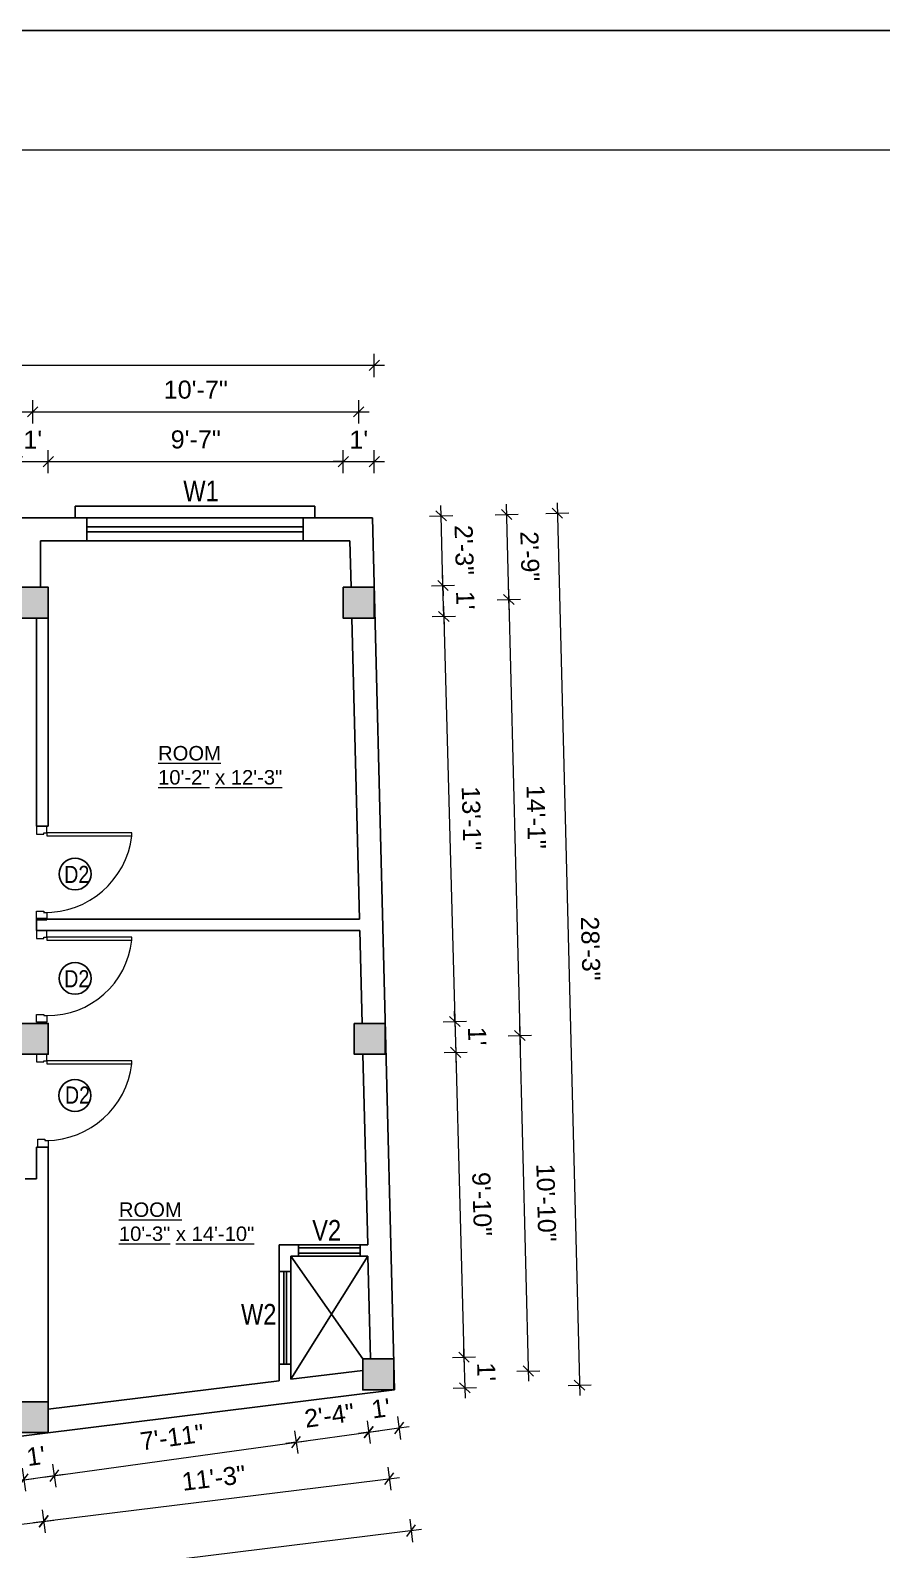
# Model space of a CAD drawing. Header units: inches. Extents: x -111 to 45239, y -6849 to 1261.
# Drawn here: x 26380 to 26711, y -783 to -193 of the extents above; entities that cross this region are included whole.
import ezdxf

# ---------------------------------------------------------------- set-up
doc = ezdxf.new("R2010")
doc.units = ezdxf.units.IN
doc.header["$LTSCALE"] = 0.5
doc.header["$MEASUREMENT"] = 0
doc.header["$PDMODE"] = 66
for name, color, linetype, lineweight in [('A_Title Text', 105, 'Continuous', 60), ('door', 202, 'Continuous', 5), ('ELE1', 3, 'Continuous', 9), ('TEXT', 220, 'Continuous', 9), ('Toilet', 7, 'Continuous', 25), ('wall', 20, 'Continuous', 40)]:
    doc.layers.add(name, color=color, linetype=linetype, lineweight=lineweight)
doc.styles.add('arial', font='arial.ttf')
doc.styles.add('ordinary', font='ARIALN.TTF')
doc.styles.get("Standard").update_dxf_attribs({"font": 'arial.ttf'})
doc.dimstyles.new('Sudeep', dxfattribs={"dimtxt": 6, "dimasz": 4, "dimexe": 4.5, "dimexo": 4.5, "dimgap": 5, "dimtad": 1, "dimdec": 0, "dimlunit": 4, "dimtxsty": 'arial', "dimblk": 'OBLIQUE', "dimcen": 250, "dimdle": 4, "dimclrd": 86, "dimclre": 5, "dimclrt": 1, "dimadec": 0, "dimazin": 0, "dimtfac": 1, "dimtdec": 0, "dimtix": 1, "dimtmove": 1, "dimatfit": 3, "dimldrblk": 'OBLIQUE', "dimfxl": 4.5, "dimfxlon": 1, "dimfrac": 2, "dimlwd": 15, "dimlwe": 13, "dimarcsym": 0})

# ---------------------------------------------------------------- blocks, each defined once
blk = doc.blocks.new('_Oblique')
at = {"color": 0, "linetype": 'ByBlock', "lineweight": -2}
blk.add_line((-0.5, -0.5), (0.5, 0.5), dxfattribs=at)
blk = doc.blocks.new('*D819')
at = {"layer": 'A_Title Text', "color": 86, "lineweight": 15, "transparency": 16777216}
blk.add_line((26517.78, -323.49), (26134.22, -323.49), dxfattribs=at)
at = {"layer": 'A_Title Text', "color": 5, "lineweight": 13, "transparency": 16777216}
for p, q in [((26138.22, -327.99), (26138.22, -318.99)), ((26513.78, -327.99), (26513.78, -318.99))]:
    blk.add_line(p, q, dxfattribs=at)
at = {"layer": 'Defpoints', "color": 0, "transparency": 16777216}
for p in [(26138.22, -323.49), (26138.22, -409.62), (26513.78, -409.62)]:
    blk.add_point(p, dxfattribs=at)
at = {"layer": 'A_Title Text', "color": 86, "lineweight": 15, "transparency": 16777216, "xscale": 4, "yscale": 4, "zscale": 4}
for p, rotation in [((26138.22, -323.49), 180.000000000042), ((26513.78, -323.49), 4.196643033083092e-11)]:
    blk.add_blockref('_Oblique', p, dxfattribs=dict(at, rotation=rotation))
at = {"layer": 'A_Title Text', "color": 1, "transparency": 16777216, "insert": (26326, -314.91), "char_height": 7, "attachment_point": 5, "style": 'arial'}
blk.add_mtext('31\'-4"', dxfattribs=at)
blk = doc.blocks.new('*D830')
at = {"layer": 'A_Title Text', "color": 86, "lineweight": 15, "transparency": 16777216}
blk.add_line((26540.69, -416.89), (26545.19, -582.14), dxfattribs=at)
at = {"layer": 'A_Title Text', "color": 5, "lineweight": 13, "transparency": 16777216}
for p, q in [((26536.3, -421.01), (26545.3, -420.77)), ((26540.59, -578.26), (26549.58, -578.02))]:
    blk.add_line(p, q, dxfattribs=at)
at = {"layer": 'Defpoints', "color": 0, "transparency": 16777216}
for p in [(26513.78, -421.62), (26518.06, -578.88), (26545.08, -578.14)]:
    blk.add_point(p, dxfattribs=at)
at = {"layer": 'A_Title Text', "color": 86, "lineweight": 15, "transparency": 16777216, "xscale": 4, "yscale": 4, "zscale": 4}
for p, rotation in [((26540.8, -420.89), 91.55964457940769), ((26545.08, -578.14), 271.5596445794077)]:
    blk.add_blockref('_Oblique', p, dxfattribs=dict(at, rotation=rotation))
at = {"layer": 'A_Title Text', "color": 1, "transparency": 16777216, "insert": (26551.52, -499.28), "char_height": 7, "attachment_point": 5, "rotation": 271.55964, "style": 'arial'}
blk.add_mtext('13\'-1"', dxfattribs=at)
blk = doc.blocks.new('*D831')
at = {"layer": 'A_Title Text', "color": 86, "lineweight": 15, "transparency": 16777216}
for p, q in [((26545.08, -578.14), (26544.98, -574.14)), ((26545.08, -578.14), (26545.41, -590.13)), ((26545.41, -590.13), (26545.52, -594.13))]:
    blk.add_line(p, q, dxfattribs=at)
at = {"layer": 'A_Title Text', "color": 5, "lineweight": 13, "transparency": 16777216}
for p, q in [((26540.59, -578.26), (26549.58, -578.02)), ((26540.91, -590.25), (26549.91, -590.01))]:
    blk.add_line(p, q, dxfattribs=at)
at = {"layer": 'Defpoints', "color": 0, "transparency": 16777216}
for p in [(26518.06, -578.88), (26518.06, -590.88), (26545.41, -590.13)]:
    blk.add_point(p, dxfattribs=at)
at = {"layer": 'A_Title Text', "color": 86, "lineweight": 15, "transparency": 16777216, "xscale": 4, "yscale": 4, "zscale": 4}
for p, rotation in [((26545.08, -578.14), 271.5596445794169), ((26545.41, -590.13), 91.55964457941695)]:
    blk.add_blockref('_Oblique', p, dxfattribs=dict(at, rotation=rotation))
at = {"layer": 'A_Title Text', "color": 1, "transparency": 16777216, "insert": (26553.76, -583.9), "char_height": 7, "attachment_point": 5, "rotation": 271.55964, "style": 'arial'}
blk.add_mtext("1'", dxfattribs=at)
blk = doc.blocks.new('*D832')
at = {"layer": 'A_Title Text', "color": 86, "lineweight": 15, "transparency": 16777216}
blk.add_line((26545.3, -586.13), (26548.74, -712.41), dxfattribs=at)
at = {"layer": 'A_Title Text', "color": 5, "lineweight": 13, "transparency": 16777216}
for p, q in [((26540.91, -590.25), (26549.91, -590.01)), ((26544.13, -708.53), (26553.13, -708.29))]:
    blk.add_line(p, q, dxfattribs=at)
at = {"layer": 'Defpoints', "color": 0, "transparency": 16777216}
for p in [(26518.06, -590.88), (26521.36, -709.15), (26548.63, -708.41)]:
    blk.add_point(p, dxfattribs=at)
at = {"layer": 'A_Title Text', "color": 86, "lineweight": 15, "transparency": 16777216, "xscale": 4, "yscale": 4, "zscale": 4}
for p, rotation in [((26545.41, -590.13), 91.55964457941695), ((26548.63, -708.41), 271.5596445794169)]:
    blk.add_blockref('_Oblique', p, dxfattribs=dict(at, rotation=rotation))
at = {"layer": 'A_Title Text', "color": 1, "transparency": 16777216, "insert": (26555.59, -649.04), "char_height": 7, "attachment_point": 5, "rotation": 271.55964, "style": 'arial'}
blk.add_mtext('9\'-10"', dxfattribs=at)
blk = doc.blocks.new('*D833')
at = {"layer": 'A_Title Text', "color": 86, "lineweight": 15, "transparency": 16777216}
for p, q in [((26548.63, -708.41), (26548.52, -704.41)), ((26548.63, -708.41), (26548.96, -720.41)), ((26548.96, -720.41), (26549.07, -724.41))]:
    blk.add_line(p, q, dxfattribs=at)
at = {"layer": 'A_Title Text', "color": 5, "lineweight": 13, "transparency": 16777216}
for p, q in [((26544.13, -708.53), (26553.13, -708.29)), ((26544.46, -720.53), (26553.46, -720.29))]:
    blk.add_line(p, q, dxfattribs=at)
at = {"layer": 'Defpoints', "color": 0, "transparency": 16777216}
for p in [(26521.36, -709.15), (26521.66, -721.15), (26548.96, -720.41)]:
    blk.add_point(p, dxfattribs=at)
at = {"layer": 'A_Title Text', "color": 86, "lineweight": 15, "transparency": 16777216, "xscale": 4, "yscale": 4, "zscale": 4}
for p, rotation in [((26548.63, -708.41), 271.5596445794169), ((26548.96, -720.41), 91.55964457941695)]:
    blk.add_blockref('_Oblique', p, dxfattribs=dict(at, rotation=rotation))
at = {"layer": 'A_Title Text', "color": 1, "transparency": 16777216, "insert": (26557.31, -714.18), "char_height": 7, "attachment_point": 5, "rotation": 271.55964, "style": 'arial'}
blk.add_mtext("1'", dxfattribs=at)
blk = doc.blocks.new('*D834')
at = {"layer": 'A_Title Text', "color": 86, "lineweight": 15, "transparency": 16777216}
for p, q in [((26540.48, -408.9), (26540.37, -404.9)), ((26540.8, -420.89), (26540.48, -408.9)), ((26540.8, -420.89), (26540.91, -424.89))]:
    blk.add_line(p, q, dxfattribs=at)
at = {"layer": 'A_Title Text', "color": 5, "lineweight": 13, "transparency": 16777216}
for p, q in [((26535.98, -409.02), (26544.97, -408.77)), ((26536.3, -421.01), (26545.3, -420.77))]:
    blk.add_line(p, q, dxfattribs=at)
at = {"layer": 'Defpoints', "color": 0, "transparency": 16777216}
for p in [(26513.78, -409.62), (26540.48, -408.9), (26513.78, -421.62)]:
    blk.add_point(p, dxfattribs=at)
at = {"layer": 'A_Title Text', "color": 86, "lineweight": 15, "transparency": 16777216, "xscale": 4, "yscale": 4, "zscale": 4}
for p, rotation in [((26540.48, -408.9), 271.5596445794169), ((26540.8, -420.89), 91.55964457941695)]:
    blk.add_blockref('_Oblique', p, dxfattribs=dict(at, rotation=rotation))
at = {"layer": 'A_Title Text', "color": 1, "transparency": 16777216, "insert": (26549.15, -414.66), "char_height": 7, "attachment_point": 5, "rotation": 271.55964, "style": 'arial'}
blk.add_mtext("1'", dxfattribs=at)
blk = doc.blocks.new('*D835')
at = {"layer": 'A_Title Text', "color": 5, "lineweight": 13, "transparency": 16777216}
for p, q in [((26535.24, -382.02), (26544.24, -381.77)), ((26535.98, -409.02), (26544.97, -408.77))]:
    blk.add_line(p, q, dxfattribs=at)
at = {"layer": 'A_Title Text', "color": 86, "lineweight": 15, "transparency": 16777216}
for p, q in [((26539.74, -381.9), (26539.63, -377.9)), ((26540.48, -408.9), (26539.74, -381.9)), ((26540.48, -408.9), (26540.59, -412.9))]:
    blk.add_line(p, q, dxfattribs=at)
at = {"layer": 'Defpoints', "color": 0, "transparency": 16777216}
for p in [(26513.02, -382.62), (26539.74, -381.9), (26513.78, -409.62)]:
    blk.add_point(p, dxfattribs=at)
at = {"layer": 'A_Title Text', "color": 86, "lineweight": 15, "transparency": 16777216, "xscale": 4, "yscale": 4, "zscale": 4}
for p, rotation in [((26539.74, -381.9), 271.5596445794169), ((26540.48, -408.9), 91.55964457941695)]:
    blk.add_blockref('_Oblique', p, dxfattribs=dict(at, rotation=rotation))
at = {"layer": 'A_Title Text', "color": 1, "transparency": 16777216, "insert": (26548.68, -395.16), "char_height": 7, "attachment_point": 5, "rotation": 271.55964, "style": 'arial'}
blk.add_mtext('2\'-3"', dxfattribs=at)
blk = doc.blocks.new('*D836')
at = {"layer": 'A_Title Text', "color": 86, "lineweight": 15, "transparency": 16777216}
blk.add_line((26565.94, -410.3), (26570.42, -587.55), dxfattribs=at)
at = {"layer": 'A_Title Text', "color": 5, "lineweight": 13, "transparency": 16777216}
for p, q in [((26561.54, -414.42), (26570.54, -414.19)), ((26565.82, -583.67), (26574.82, -583.44))]:
    blk.add_line(p, q, dxfattribs=at)
at = {"layer": 'Defpoints', "color": 0, "transparency": 16777216}
for p in [(26513.78, -415.62), (26570.32, -583.55), (26518.06, -584.88)]:
    blk.add_point(p, dxfattribs=at)
at = {"layer": 'A_Title Text', "color": 86, "lineweight": 15, "transparency": 16777216, "xscale": 4, "yscale": 4, "zscale": 4}
for p, rotation in [((26566.04, -414.3), 91.44911383239761), ((26570.32, -583.55), 271.4491138323976)]:
    blk.add_blockref('_Oblique', p, dxfattribs=dict(at, rotation=rotation))
at = {"layer": 'A_Title Text', "color": 1, "transparency": 16777216, "insert": (26576.69, -498.71), "char_height": 7, "attachment_point": 5, "rotation": 271.44911, "style": 'arial'}
blk.add_mtext('14\'-1"', dxfattribs=at)
blk = doc.blocks.new('*D837')
at = {"layer": 'A_Title Text', "color": 5, "lineweight": 13, "transparency": 16777216}
for p, q in [((26565.82, -583.67), (26574.82, -583.44)), ((26569.12, -713.94), (26578.11, -713.72))]:
    blk.add_line(p, q, dxfattribs=at)
at = {"layer": 'A_Title Text', "color": 86, "lineweight": 15, "transparency": 16777216}
blk.add_line((26570.22, -579.55), (26573.72, -717.83), dxfattribs=at)
at = {"layer": 'Defpoints', "color": 0, "transparency": 16777216}
for p in [(26518.06, -584.88), (26521.36, -715.15), (26573.61, -713.83)]:
    blk.add_point(p, dxfattribs=at)
at = {"layer": 'A_Title Text', "color": 86, "lineweight": 15, "transparency": 16777216, "xscale": 4, "yscale": 4, "zscale": 4}
for p, rotation in [((26570.32, -583.55), 91.44911383237411), ((26573.61, -713.83), 271.4491138323741)]:
    blk.add_blockref('_Oblique', p, dxfattribs=dict(at, rotation=rotation))
at = {"layer": 'A_Title Text', "color": 1, "transparency": 16777216, "insert": (26580.54, -648.47), "char_height": 7, "attachment_point": 5, "rotation": 271.44911, "style": 'arial'}
blk.add_mtext('10\'-10"', dxfattribs=at)
blk = doc.blocks.new('*D838')
at = {"layer": 'A_Title Text', "color": 86, "lineweight": 15, "transparency": 16777216}
blk.add_line((26584.77, -376.79), (26593.61, -723.32), dxfattribs=at)
at = {"layer": 'A_Title Text', "color": 5, "lineweight": 13, "transparency": 16777216}
for p, q in [((26580.37, -380.91), (26589.37, -380.68)), ((26589.01, -719.43), (26598.01, -719.2))]:
    blk.add_line(p, q, dxfattribs=at)
at = {"layer": 'Defpoints', "color": 0, "transparency": 16777216}
for p in [(26513.02, -382.62), (26593.51, -719.32), (26521.66, -721.15)]:
    blk.add_point(p, dxfattribs=at)
at = {"layer": 'A_Title Text', "color": 86, "lineweight": 15, "transparency": 16777216, "xscale": 4, "yscale": 4, "zscale": 4}
for p, rotation in [((26584.87, -380.79), 91.46195018982071), ((26593.51, -719.32), 271.4619501898207)]:
    blk.add_blockref('_Oblique', p, dxfattribs=dict(at, rotation=rotation))
at = {"layer": 'A_Title Text', "color": 1, "transparency": 16777216, "insert": (26597.76, -549.84), "char_height": 7, "attachment_point": 5, "rotation": 271.46195, "style": 'arial'}
blk.add_mtext('28\'-3"', dxfattribs=at)
blk = doc.blocks.new('*D839')
at = {"layer": 'A_Title Text', "color": 86, "lineweight": 15, "transparency": 16777216}
blk.add_line((26566.14, -418.3), (26565.1, -377.31), dxfattribs=at)
at = {"layer": 'A_Title Text', "color": 5, "lineweight": 13, "transparency": 16777216}
for p, q in [((26560.7, -381.42), (26569.7, -381.19)), ((26561.54, -414.42), (26570.54, -414.19))]:
    blk.add_line(p, q, dxfattribs=at)
at = {"layer": 'Defpoints', "color": 0, "transparency": 16777216}
for p in [(26513.02, -382.62), (26565.2, -381.3), (26513.78, -415.62)]:
    blk.add_point(p, dxfattribs=at)
at = {"layer": 'A_Title Text', "color": 86, "lineweight": 15, "transparency": 16777216, "xscale": 4, "yscale": 4, "zscale": 4}
for p, rotation in [((26565.2, -381.3), 91.44911383237411), ((26566.04, -414.3), 271.4491138323741)]:
    blk.add_blockref('_Oblique', p, dxfattribs=dict(at, rotation=rotation))
at = {"layer": 'A_Title Text', "color": 1, "transparency": 16777216, "insert": (26574.19, -397.59), "char_height": 7, "attachment_point": 5, "rotation": 271.44911, "style": 'arial'}
blk.add_mtext('2\'-9"', dxfattribs=at)
blk = doc.blocks.new('*D842')
at = {"layer": 'A_Title Text', "color": 5, "lineweight": 13, "transparency": 16777216}
for p, q in [((26377.13, -751.6), (26378.36, -760.51)), ((26266.14, -766.92), (26267.37, -775.84))]:
    blk.add_line(p, q, dxfattribs=at)
at = {"layer": 'A_Title Text', "color": 86, "lineweight": 15, "transparency": 16777216}
blk.add_line((26262.8, -771.93), (26381.7, -755.51), dxfattribs=at)
at = {"layer": 'Defpoints', "color": 0, "transparency": 16777216}
for p in [(26375.22, -737.76), (26264.22, -752.96), (26377.74, -756.05)]:
    blk.add_point(p, dxfattribs=at)
at = {"layer": 'A_Title Text', "color": 86, "lineweight": 15, "transparency": 16777216, "xscale": 4, "yscale": 4, "zscale": 4}
for p, rotation in [((26377.74, -756.05), 7.861618189192018), ((26266.76, -771.38), 187.861618189192)]:
    blk.add_blockref('_Oblique', p, dxfattribs=dict(at, rotation=rotation))
at = {"layer": 'A_Title Text', "color": 1, "transparency": 16777216, "insert": (26321.08, -755.22), "char_height": 7, "attachment_point": 5, "rotation": 7.86162, "style": 'arial'}
blk.add_mtext('9\'-4"', dxfattribs=at)
blk = doc.blocks.new('*D843')
at = {"layer": 'A_Title Text', "color": 5, "lineweight": 13, "transparency": 16777216}
for p, q in [((26377.13, -751.6), (26378.36, -760.51)), ((26388.9, -749.97), (26390.13, -758.89))]:
    blk.add_line(p, q, dxfattribs=at)
at = {"layer": 'A_Title Text', "color": 86, "lineweight": 15, "transparency": 16777216}
for p, q in [((26377.74, -756.05), (26389.52, -754.43)), ((26389.52, -754.43), (26393.48, -753.88)), ((26377.74, -756.05), (26373.78, -756.6))]:
    blk.add_line(p, q, dxfattribs=at)
at = {"layer": 'Defpoints', "color": 0, "transparency": 16777216}
for p in [(26375.22, -737.76), (26387.22, -737.76), (26389.52, -754.43)]:
    blk.add_point(p, dxfattribs=at)
at = {"layer": 'A_Title Text', "color": 86, "lineweight": 15, "transparency": 16777216, "xscale": 4, "yscale": 4, "zscale": 4}
for p, rotation in [((26377.74, -756.05), 7.861618189192018), ((26389.52, -754.43), 187.861618189192)]:
    blk.add_blockref('_Oblique', p, dxfattribs=dict(at, rotation=rotation))
at = {"layer": 'A_Title Text', "color": 1, "transparency": 16777216, "insert": (26382.46, -746.81), "char_height": 7, "attachment_point": 5, "rotation": 7.86162, "style": 'arial'}
blk.add_mtext("1'", dxfattribs=at)
blk = doc.blocks.new('*D844')
at = {"layer": 'A_Title Text', "color": 5, "lineweight": 13, "transparency": 16777216}
for p, q in [((26482.85, -737), (26484.08, -745.91)), ((26388.9, -749.97), (26390.13, -758.89))]:
    blk.add_line(p, q, dxfattribs=at)
at = {"layer": 'A_Title Text', "color": 86, "lineweight": 15, "transparency": 16777216}
blk.add_line((26385.55, -754.98), (26487.43, -740.91), dxfattribs=at)
at = {"layer": 'Defpoints', "color": 0, "transparency": 16777216}
for p in [(26481.35, -726.13), (26387.22, -737.76), (26483.46, -741.46)]:
    blk.add_point(p, dxfattribs=at)
at = {"layer": 'A_Title Text', "color": 86, "lineweight": 15, "transparency": 16777216, "xscale": 4, "yscale": 4, "zscale": 4}
for p, rotation in [((26483.46, -741.46), 7.861618189192018), ((26389.52, -754.43), 187.861618189192)]:
    blk.add_blockref('_Oblique', p, dxfattribs=dict(at, rotation=rotation))
at = {"layer": 'A_Title Text', "color": 1, "transparency": 16777216, "insert": (26435.33, -739.51), "char_height": 7, "attachment_point": 5, "rotation": 7.86162, "style": 'arial'}
blk.add_mtext('7\'-11"', dxfattribs=at)
blk = doc.blocks.new('*D845')
at = {"layer": 'A_Title Text', "color": 5, "lineweight": 13, "transparency": 16777216}
for p, q in [((26482.85, -737), (26484.08, -745.91)), ((26511.01, -733.11), (26512.24, -742.03))]:
    blk.add_line(p, q, dxfattribs=at)
at = {"layer": 'A_Title Text', "color": 86, "lineweight": 15, "transparency": 16777216}
for p, q in [((26511.62, -737.57), (26515.59, -737.02)), ((26483.46, -741.46), (26479.5, -742)), ((26483.46, -741.46), (26511.62, -737.57))]:
    blk.add_line(p, q, dxfattribs=at)
at = {"layer": 'Defpoints', "color": 0, "transparency": 16777216}
for p in [(26509.36, -721.15), (26481.35, -726.13), (26511.62, -737.57)]:
    blk.add_point(p, dxfattribs=at)
at = {"layer": 'A_Title Text', "color": 86, "lineweight": 15, "transparency": 16777216, "xscale": 4, "yscale": 4, "zscale": 4}
for p, rotation in [((26511.62, -737.57), 187.861618189192), ((26483.46, -741.46), 7.861618189192018)]:
    blk.add_blockref('_Oblique', p, dxfattribs=dict(at, rotation=rotation))
at = {"layer": 'A_Title Text', "color": 1, "transparency": 16777216, "insert": (26496.38, -731.08), "char_height": 7, "attachment_point": 5, "rotation": 7.86162, "style": 'arial'}
blk.add_mtext('2\'-4"', dxfattribs=at)
blk = doc.blocks.new('*D846')
at = {"layer": 'A_Title Text', "color": 5, "lineweight": 13, "transparency": 16777216}
for p, q in [((26511.01, -733.11), (26512.24, -742.03)), ((26522.78, -731.48), (26524.02, -740.4))]:
    blk.add_line(p, q, dxfattribs=at)
at = {"layer": 'A_Title Text', "color": 86, "lineweight": 15, "transparency": 16777216}
for p, q in [((26511.62, -737.57), (26523.4, -735.94)), ((26523.4, -735.94), (26527.36, -735.39)), ((26511.62, -737.57), (26507.66, -738.11))]:
    blk.add_line(p, q, dxfattribs=at)
at = {"layer": 'Defpoints', "color": 0, "transparency": 16777216}
for p in [(26509.36, -721.15), (26521.36, -721.15), (26523.4, -735.94)]:
    blk.add_point(p, dxfattribs=at)
at = {"layer": 'A_Title Text', "color": 86, "lineweight": 15, "transparency": 16777216, "xscale": 4, "yscale": 4, "zscale": 4}
for p, rotation in [((26511.62, -737.57), 7.861618189192018), ((26523.4, -735.94), 187.861618189192)]:
    blk.add_blockref('_Oblique', p, dxfattribs=dict(at, rotation=rotation))
at = {"layer": 'A_Title Text', "color": 1, "transparency": 16777216, "insert": (26516.35, -728.32), "char_height": 7, "attachment_point": 5, "rotation": 7.86162, "style": 'arial'}
blk.add_mtext("1'", dxfattribs=at)
blk = doc.blocks.new('*D848')
at = {"layer": 'A_Title Text', "color": 86, "lineweight": 15, "transparency": 16777216}
blk.add_line((26258.5, -787.88), (26389.44, -771.71), dxfattribs=at)
at = {"layer": 'A_Title Text', "color": 5, "lineweight": 13, "transparency": 16777216}
for p, q in [((26384.92, -767.73), (26386.02, -776.66)), ((26261.92, -782.93), (26263.02, -791.86))]:
    blk.add_line(p, q, dxfattribs=at)
at = {"layer": 'Defpoints', "color": 0, "transparency": 16777216}
for p in [(26381.22, -737.76), (26258.22, -752.96), (26385.47, -772.2)]:
    blk.add_point(p, dxfattribs=at)
at = {"layer": 'A_Title Text', "color": 86, "lineweight": 15, "transparency": 16777216, "xscale": 4, "yscale": 4, "zscale": 4}
for p, rotation in [((26385.47, -772.2), 7.042870252561201), ((26262.47, -787.39), 187.0428702525612)]:
    blk.add_blockref('_Oblique', p, dxfattribs=dict(at, rotation=rotation))
at = {"layer": 'A_Title Text', "color": 1, "transparency": 16777216, "insert": (26322.92, -771.29), "char_height": 7, "attachment_point": 5, "rotation": 7.04287, "style": 'arial'}
blk.add_mtext('10\'-4"', dxfattribs=at)
blk = doc.blocks.new('*D849')
at = {"layer": 'A_Title Text', "color": 5, "lineweight": 13, "transparency": 16777216}
for p, q in [((26519.07, -751.16), (26520.17, -760.09)), ((26384.92, -767.73), (26386.02, -776.66))]:
    blk.add_line(p, q, dxfattribs=at)
at = {"layer": 'A_Title Text', "color": 86, "lineweight": 15, "transparency": 16777216}
blk.add_line((26381.5, -772.69), (26523.59, -755.13), dxfattribs=at)
at = {"layer": 'Defpoints', "color": 0, "transparency": 16777216}
for p in [(26515.36, -721.15), (26381.22, -737.76), (26519.62, -755.62)]:
    blk.add_point(p, dxfattribs=at)
at = {"layer": 'A_Title Text', "color": 86, "lineweight": 15, "transparency": 16777216, "xscale": 4, "yscale": 4, "zscale": 4}
for p, rotation in [((26519.62, -755.62), 7.042870252561201), ((26385.47, -772.2), 187.0428702525612)]:
    blk.add_blockref('_Oblique', p, dxfattribs=dict(at, rotation=rotation))
at = {"layer": 'A_Title Text', "color": 1, "transparency": 16777216, "insert": (26451.49, -755.4), "char_height": 7, "attachment_point": 5, "rotation": 7.04287, "style": 'arial'}
blk.add_mtext('11\'-3"', dxfattribs=at)
blk = doc.blocks.new('*D850')
at = {"layer": 'A_Title Text', "color": 5, "lineweight": 13, "transparency": 16777216}
for p, q in [((26527.56, -771.35), (26528.67, -780.28)), ((26120.42, -821.69), (26121.53, -830.62))]:
    blk.add_line(p, q, dxfattribs=at)
at = {"layer": 'A_Title Text', "color": 86, "lineweight": 15, "transparency": 16777216}
blk.add_line((26532.09, -775.33), (26117, -826.65), dxfattribs=at)
at = {"layer": 'Defpoints', "color": 0, "transparency": 16777216}
for p in [(26521.36, -721.15), (26114.22, -771.49), (26120.97, -826.15)]:
    blk.add_point(p, dxfattribs=at)
at = {"layer": 'A_Title Text', "color": 86, "lineweight": 15, "transparency": 16777216, "xscale": 4, "yscale": 4, "zscale": 4}
for p, rotation in [((26528.12, -775.82), 7.048068638004451), ((26120.97, -826.15), 187.0480686380045)]:
    blk.add_blockref('_Oblique', p, dxfattribs=dict(at, rotation=rotation))
at = {"layer": 'A_Title Text', "color": 1, "transparency": 16777216, "insert": (26323.49, -792.47), "char_height": 7, "attachment_point": 5, "rotation": 7.04807, "style": 'arial'}
blk.add_mtext('34\'-2"', dxfattribs=at)
blk = doc.blocks.new('*D873')
at = {"layer": 'A_Title Text', "color": 5, "lineweight": 13, "transparency": 16777216}
for p, q in [((26375.22, -365.33), (26375.22, -356.33)), ((26387.22, -365.33), (26387.22, -356.33))]:
    blk.add_line(p, q, dxfattribs=at)
at = {"layer": 'A_Title Text', "color": 86, "lineweight": 15, "transparency": 16777216}
for p, q in [((26375.22, -360.83), (26371.22, -360.83)), ((26375.22, -360.83), (26387.22, -360.83)), ((26387.22, -360.83), (26391.22, -360.83))]:
    blk.add_line(p, q, dxfattribs=at)
at = {"layer": 'Defpoints', "color": 0, "transparency": 16777216}
for p in [(26387.22, -360.83), (26375.22, -409.62), (26387.22, -409.62)]:
    blk.add_point(p, dxfattribs=at)
at = {"layer": 'A_Title Text', "color": 86, "lineweight": 15, "transparency": 16777216, "xscale": 4, "yscale": 4, "zscale": 4}
blk.add_blockref('_Oblique', (26375.22, -360.83), dxfattribs=at)
at = {"layer": 'A_Title Text', "color": 86, "lineweight": 15, "transparency": 16777216, "xscale": 4, "yscale": 4, "zscale": 4, "rotation": 180}
blk.add_blockref('_Oblique', (26387.22, -360.83), dxfattribs=at)
at = {"layer": 'A_Title Text', "color": 1, "transparency": 16777216, "insert": (26381.22, -352.31), "char_height": 7, "attachment_point": 5, "style": 'arial'}
blk.add_mtext("1'", dxfattribs=at)
blk = doc.blocks.new('*D874')
at = {"layer": 'A_Title Text', "color": 5, "lineweight": 13, "transparency": 16777216}
for p, q in [((26387.22, -365.33), (26387.22, -356.33)), ((26501.78, -365.33), (26501.78, -356.33))]:
    blk.add_line(p, q, dxfattribs=at)
at = {"layer": 'A_Title Text', "color": 86, "lineweight": 15, "transparency": 16777216}
blk.add_line((26383.22, -360.83), (26505.78, -360.83), dxfattribs=at)
at = {"layer": 'Defpoints', "color": 0, "transparency": 16777216}
for p in [(26501.78, -360.83), (26387.22, -409.62), (26501.78, -409.62)]:
    blk.add_point(p, dxfattribs=at)
at = {"layer": 'A_Title Text', "color": 86, "lineweight": 15, "transparency": 16777216, "xscale": 4, "yscale": 4, "zscale": 4, "rotation": 180}
blk.add_blockref('_Oblique', (26387.22, -360.83), dxfattribs=at)
at = {"layer": 'A_Title Text', "color": 86, "lineweight": 15, "transparency": 16777216, "xscale": 4, "yscale": 4, "zscale": 4}
blk.add_blockref('_Oblique', (26501.78, -360.83), dxfattribs=at)
at = {"layer": 'A_Title Text', "color": 1, "transparency": 16777216, "insert": (26444.5, -352.25), "char_height": 7, "attachment_point": 5, "style": 'arial'}
blk.add_mtext('9\'-7"', dxfattribs=at)
blk = doc.blocks.new('*D875')
at = {"layer": 'A_Title Text', "color": 5, "lineweight": 13, "transparency": 16777216}
for p, q in [((26501.78, -365.33), (26501.78, -356.33)), ((26513.78, -365.33), (26513.78, -356.33))]:
    blk.add_line(p, q, dxfattribs=at)
at = {"layer": 'A_Title Text', "color": 86, "lineweight": 15, "transparency": 16777216}
for p, q in [((26501.78, -360.83), (26497.78, -360.83)), ((26501.78, -360.83), (26513.78, -360.83)), ((26513.78, -360.83), (26517.78, -360.83))]:
    blk.add_line(p, q, dxfattribs=at)
at = {"layer": 'Defpoints', "color": 0, "transparency": 16777216}
for p in [(26513.78, -360.83), (26501.78, -409.62), (26513.78, -409.62)]:
    blk.add_point(p, dxfattribs=at)
at = {"layer": 'A_Title Text', "color": 86, "lineweight": 15, "transparency": 16777216, "xscale": 4, "yscale": 4, "zscale": 4}
blk.add_blockref('_Oblique', (26501.78, -360.83), dxfattribs=at)
at = {"layer": 'A_Title Text', "color": 86, "lineweight": 15, "transparency": 16777216, "xscale": 4, "yscale": 4, "zscale": 4, "rotation": 180}
blk.add_blockref('_Oblique', (26513.78, -360.83), dxfattribs=at)
at = {"layer": 'A_Title Text', "color": 1, "transparency": 16777216, "insert": (26507.78, -352.31), "char_height": 7, "attachment_point": 5, "style": 'arial'}
blk.add_mtext("1'", dxfattribs=at)
blk = doc.blocks.new('*D876')
at = {"layer": 'A_Title Text', "color": 86, "lineweight": 15, "transparency": 16777216}
blk.add_line((26254.22, -341.5), (26385.22, -341.5), dxfattribs=at)
at = {"layer": 'A_Title Text', "color": 5, "lineweight": 13, "transparency": 16777216}
for p, q in [((26258.22, -346), (26258.22, -337)), ((26381.22, -346), (26381.22, -337))]:
    blk.add_line(p, q, dxfattribs=at)
at = {"layer": 'Defpoints', "color": 0, "transparency": 16777216}
for p in [(26381.22, -341.5), (26258.22, -409.62), (26381.22, -415.62)]:
    blk.add_point(p, dxfattribs=at)
at = {"layer": 'A_Title Text', "color": 86, "lineweight": 15, "transparency": 16777216, "xscale": 4, "yscale": 4, "zscale": 4, "rotation": 180}
blk.add_blockref('_Oblique', (26258.22, -341.5), dxfattribs=at)
at = {"layer": 'A_Title Text', "color": 86, "lineweight": 15, "transparency": 16777216, "xscale": 4, "yscale": 4, "zscale": 4}
blk.add_blockref('_Oblique', (26381.22, -341.5), dxfattribs=at)
at = {"layer": 'A_Title Text', "color": 1, "transparency": 16777216, "insert": (26319.72, -332.92), "char_height": 7, "attachment_point": 5, "style": 'arial'}
blk.add_mtext('10\'-3"', dxfattribs=at)
blk = doc.blocks.new('*D854')
at = {"layer": 'A_Title Text', "color": 86, "lineweight": 15, "transparency": 16777216}
blk.add_line((26377.22, -341.5), (26511.78, -341.5), dxfattribs=at)
at = {"layer": 'A_Title Text', "color": 5, "lineweight": 13, "transparency": 16777216}
for p, q in [((26381.22, -346), (26381.22, -337)), ((26507.78, -346), (26507.78, -337))]:
    blk.add_line(p, q, dxfattribs=at)
at = {"layer": 'Defpoints', "color": 0, "transparency": 16777216}
for p in [(26507.78, -341.5), (26381.22, -415.62), (26507.78, -415.62)]:
    blk.add_point(p, dxfattribs=at)
at = {"layer": 'A_Title Text', "color": 86, "lineweight": 15, "transparency": 16777216, "xscale": 4, "yscale": 4, "zscale": 4, "rotation": 180}
blk.add_blockref('_Oblique', (26381.22, -341.5), dxfattribs=at)
at = {"layer": 'A_Title Text', "color": 86, "lineweight": 15, "transparency": 16777216, "xscale": 4, "yscale": 4, "zscale": 4}
blk.add_blockref('_Oblique', (26507.78, -341.5), dxfattribs=at)
at = {"layer": 'A_Title Text', "color": 1, "transparency": 16777216, "insert": (26444.5, -332.93), "char_height": 7, "attachment_point": 5, "style": 'arial'}
blk.add_mtext('10\'-7"', dxfattribs=at)

msp = doc.modelspace()

# ---------------------------------------------------------------- hatches: boundary and pattern name
at = {"layer": 'Toilet'}
for points in [[(26387.22, -409.62), (26375.22, -409.62), (26375.22, -421.62), (26387.22, -421.62)], [(26513.78, -409.62), (26501.78, -409.62), (26501.78, -421.62), (26513.78, -421.62)], [(26387.22, -578.88), (26375.22, -578.88), (26375.22, -590.88), (26387.22, -590.88)], [(26518.06, -578.88), (26506.06, -578.88), (26506.06, -590.88), (26518.06, -590.88)], [(26521.36, -709.15), (26509.36, -709.15), (26509.36, -721.15), (26521.36, -721.15)], [(26387.22, -725.76), (26375.22, -725.76), (26375.22, -737.76), (26387.22, -737.76)]]:
    msp.add_hatch(color=1, dxfattribs=at).paths.add_polyline_path(points)

# ---------------------------------------------------------------- linework, layer by layer
at = {"layer": 'Defpoints'}
msp.add_lwpolyline([(27791.71, -193.43), (24614.11, -193.43), (24614.11, -2441.4), (27791.71, -2441.4)], close=True, dxfattribs=at)
at = {"layer": 'door', "ltscale": 0.5}
for p, q in [((26386.72, -504.88), (26386.72, -502.38)), ((26386.72, -545.38), (26386.72, -542.88)), ((26386.72, -545.38), (26386.72, -542.88)), ((26386.72, -593.38), (26386.72, -590.88)), ((26386.72, -593.38), (26386.72, -590.88))]:
    msp.add_line(p, q, dxfattribs=at)
for points in [[(26386.72, -502.38), (26382.72, -502.38), (26382.72, -505.38), (26385.47, -505.38), (26385.47, -504.88), (26386.72, -504.88)], [(26382.72, -535.38), (26385.47, -535.38), (26385.47, -535.88), (26386.72, -535.88), (26386.72, -538.38), (26382.72, -538.38)], [(26386.72, -542.88), (26382.72, -542.88), (26382.72, -545.88), (26385.47, -545.88), (26385.47, -545.38), (26386.72, -545.38)], [(26386.72, -542.88), (26382.72, -542.88), (26382.72, -545.88), (26385.47, -545.88), (26385.47, -545.38), (26386.72, -545.38)], [(26382.72, -575.38), (26385.47, -575.38), (26385.47, -575.88), (26386.72, -575.88), (26386.72, -578.38), (26382.72, -578.38)], [(26386.72, -590.88), (26382.72, -590.88), (26382.72, -593.88), (26385.47, -593.88), (26385.47, -593.38), (26386.72, -593.38)], [(26386.72, -590.88), (26382.72, -590.88), (26382.72, -593.88), (26385.47, -593.88), (26385.47, -593.38), (26386.72, -593.38)]]:
    msp.add_lwpolyline(points, dxfattribs=at)
for points in [[(26419.72, -504.88), (26386.72, -504.88), (26386.72, -506.13), (26419.72, -506.13)], [(26419.72, -504.88), (26386.72, -504.88), (26386.72, -506.13), (26419.72, -506.13)], [(26386.72, -535.88), (26386.72, -538.38), (26382.72, -538.38), (26382.72, -535.38), (26385.47, -535.38), (26385.47, -535.88)], [(26419.72, -545.38), (26386.72, -545.38), (26386.72, -546.63), (26419.72, -546.63)], [(26419.72, -545.38), (26386.72, -545.38), (26386.72, -546.63), (26419.72, -546.63)], [(26386.72, -575.88), (26386.72, -578.38), (26382.72, -578.38), (26382.72, -575.38), (26385.47, -575.38), (26385.47, -575.88)], [(26419.72, -593.38), (26386.72, -593.38), (26386.72, -594.63), (26419.72, -594.63)], [(26419.72, -593.38), (26386.72, -593.38), (26386.72, -594.63), (26419.72, -594.63)], [(26387.22, -624.38), (26387.22, -626.88), (26383.22, -626.88), (26383.22, -623.88), (26385.97, -623.88), (26385.97, -624.38)], [(26387.22, -624.38), (26387.22, -626.88), (26383.22, -626.88), (26383.22, -623.88), (26385.97, -623.88), (26385.97, -624.38)]]:
    msp.add_lwpolyline(points, close=True, dxfattribs=at)
for centre, radius, start, end in [((26386.02, -501.93), 33.95, 269.05962, 352.8964), ((26386.02, -501.93), 33.95, 269.05962, 352.8964), ((26386.99, -542.94), 32.94, 269.52965, 353.57558), ((26386.99, -542.94), 32.94, 269.52965, 353.57558), ((26386.02, -590.43), 33.95, 270.94038, 352.8964), ((26386.02, -590.43), 33.95, 270.94038, 352.8964)]:
    msp.add_arc(centre, radius, start, end, dxfattribs=at)
at = {"layer": 'ELE1'}
msp.add_lwpolyline([(24660.43, -239.75), (27745.39, -239.75), (27745.39, -2395.08), (24660.43, -2395.08)], close=True, dxfattribs=at)
at = {"layer": 'Toilet'}
for p, q in [((26513.1, -382.62), (26375.22, -382.62)), ((26490.73, -378.12), (26397.73, -378.12)), ((26397.73, -382.62), (26397.73, -378.12)), ((26490.73, -382.62), (26490.73, -378.12)), ((26521.66, -721.15), (26513.1, -382.62)), ((26504.25, -391.62), (26384.22, -391.62)), ((26384.22, -391.62), (26384.22, -409.62)), ((26504.78, -409.62), (26504.25, -391.62)), ((26382.72, -421.62), (26382.72, -502.38)), ((26387.22, -421.62), (26387.22, -502.38)), ((26508.05, -538.38), (26505.08, -421.62)), ((26387.22, -502.38), (26382.72, -502.38)), ((26382.72, -538.38), (26382.72, -542.88)), ((26382.72, -538.38), (26508.05, -538.38)), ((26391.72, -538.38), (26382.72, -538.38)), ((26391.72, -542.88), (26382.72, -542.88)), ((26391.72, -542.88), (26508.17, -542.88)), ((26509.08, -578.88), (26508.17, -542.88)), ((26508.21, -544.38), (26508.17, -542.88)), ((26511.24, -664.79), (26509.39, -590.88)), ((26382.72, -626.88), (26387.22, -626.88)), ((26382.72, -639.18), (26382.72, -626.88)), ((26387.22, -639.18), (26387.22, -626.88)), ((26378.22, -639.18), (26382.72, -639.18)), ((26387.22, -727.46), (26387.22, -639.18)), ((26476.85, -664.79), (26511.24, -664.79)), ((26476.85, -664.79), (26476.85, -717.62)), ((26481.35, -669.29), (26511.36, -669.29)), ((26481.35, -669.29), (26481.35, -717.06)), ((26509.36, -709.15), (26481.35, -669.29)), ((26511.36, -669.29), (26481.35, -717.06)), ((26512.36, -709.15), (26511.36, -669.29)), ((26387.22, -728.69), (26476.85, -717.62)), ((26476.85, -714.18), (26476.85, -717.62)), ((26481.35, -717.06), (26509.36, -713.6)), ((26481.35, -714.18), (26481.35, -717.06)), ((26138.22, -768.52), (26521.66, -721.15))]:
    msp.add_line(p, q, dxfattribs=at)
at = {"layer": 'Toilet', "color": 3}
for p, q in [((26402.23, -391.62), (26402.23, -382.62)), ((26486.23, -382.62), (26402.23, -382.62)), ((26486.23, -382.62), (26486.23, -391.62)), ((26486.23, -386.12), (26402.23, -386.12)), ((26486.23, -388.12), (26402.23, -388.12)), ((26486.23, -391.62), (26402.23, -391.62)), ((26484.35, -669.29), (26484.35, -664.79)), ((26484.35, -666.04), (26508.35, -666.04)), ((26508.35, -669.29), (26508.35, -664.79)), ((26484.35, -668.04), (26508.35, -668.04)), ((26481.35, -675.18), (26476.85, -675.18)), ((26476.85, -711.18), (26476.85, -675.18)), ((26478.72, -711.18), (26478.72, -675.18)), ((26479.72, -711.18), (26479.72, -675.18)), ((26481.35, -675.18), (26481.35, -711.18)), ((26481.35, -711.18), (26476.85, -711.18))]:
    msp.add_line(p, q, dxfattribs=at)
at = {"layer": 'Toilet'}
for points in [[(26375.22, -409.62), (26387.22, -409.62), (26387.22, -421.62), (26375.22, -421.62)], [(26501.78, -409.62), (26513.78, -409.62), (26513.78, -421.62), (26501.78, -421.62)], [(26375.22, -578.88), (26387.22, -578.88), (26387.22, -590.88), (26375.22, -590.88)], [(26506.06, -578.88), (26518.06, -578.88), (26518.06, -590.88), (26506.06, -590.88)], [(26509.36, -709.15), (26521.36, -709.15), (26521.36, -721.15), (26509.36, -721.15)], [(26375.22, -725.76), (26387.22, -725.76), (26387.22, -737.76), (26375.22, -737.76)]]:
    msp.add_lwpolyline(points, close=True, dxfattribs=at)
for centre in [(26397.65, -520.92), (26397.65, -561.42), (26397.6, -606.89)]:
    msp.add_circle(centre, 6.19, dxfattribs=at)
at = {"layer": 'wall', "ltscale": 5}
msp.add_line((26382.72, -538.38), (26386.72, -538.38), dxfattribs=at)
msp.add_line((26382.72, -538.38), (26386.72, -538.38), dxfattribs=at)
msp.add_line((26382.72, -538.38), (26386.72, -538.38), dxfattribs=at)
msp.add_line((26382.72, -538.38), (26386.72, -538.38), dxfattribs=at)
msp.add_line((26382.72, -538.38), (26386.72, -538.38), dxfattribs=at)
msp.add_line((26382.72, -538.38), (26386.72, -538.38), dxfattribs=at)

# ---------------------------------------------------------------- texts
at = {"layer": 'door', "ltscale": 0.5, "style": 'ordinary'}
for s, insert, char_height, width, attachment_point, rotation in [('W1', (26439.67, -376.23), 8, 4.3538, 7, 0), ('D2', (26393.43, -524.4), 6.664, 3.6268, 7, 0), ('D2', (26393.43, -564.9), 6.664, 3.6268, 7, 0), ('D2', (26393.71, -603.38), 6.664, 3.6268, 1, 360), ('V2', (26489.72, -663.2), 8, 4.3538, 7, 0), ('W2', (26462.07, -695.8), 8, 4.3538, 7, 0)]:
    msp.add_mtext(s, dxfattribs=dict(at, insert=insert, char_height=char_height, width=width, attachment_point=attachment_point, rotation=rotation))
at = {"layer": 'TEXT', "char_height": 5.60913, "width": 62.1621, "attachment_point": 7}
for s, insert in [('{\\fArial TUR|b0|i0|c162|p34;\\LROOM\\P\\fArial TUR|b0|i0|c0|p34;10\\fArial TUR|b0|i0|c162|p34;\'-\\fArial TUR|b0|i0|c0|p34;2\\fArial TUR|b0|i0|c162|p34;" x 1\\fArial TUR|b0|i0|c0|p34;2\\fArial TUR|b0|i0|c162|p34;\'-\\fArial TUR|b0|i0|c0|p34;3\\fArial TUR|b0|i0|c162|p34;"}', (26429.88, -486.25)), ('{\\fArial TUR|b0|i0|c162|p34;\\LROOM\\P1\\fArial TUR|b0|i0|c0|p34;0\\fArial TUR|b0|i0|c162|p34;\'-\\fArial TUR|b0|i0|c0|p34;3\\fArial TUR|b0|i0|c162|p34;" x 1\\fArial TUR|b0|i0|c0|p34;4\\fArial TUR|b0|i0|c162|p34;\'-\\fArial TUR|b0|i0|c0|p34;10\\fArial TUR|b0|i0|c162|p34;"}', (26414.67, -663.43))]:
    msp.add_mtext(s, dxfattribs=dict(at, insert=insert))

# ---------------------------------------------------------------- dimensions: what is measured, and where the dimension line sits
at = {"layer": 'A_Title Text'}
for p1, p2, distance, picture, middle in [((26513.78, -409.62), (26138.22, -409.62), -86.13, '*D819', (26326, -314.91)), ((26513.02, -382.62), (26521.66, -721.15), 71.87, '*D838', (26597.76, -549.84)), ((26513.78, -415.62), (26518.06, -584.88), 52.27, '*D836', (26576.69, -498.71)), ((26513.78, -421.62), (26518.06, -578.88), 27.03, '*D830', (26551.52, -499.28)), ((26521.36, -721.15), (26114.22, -771.49), 55.08, '*D850', (26323.49, -792.47))]:
    dim = msp.add_aligned_dim(p1=p1, p2=p2, distance=distance, dimstyle='Sudeep', override={"dimtxt": 7}, dxfattribs=at)
    dim.commit()
    dim.dimension.update_dxf_attribs({"geometry": picture, "text_midpoint": middle})
for base, p1, p2, angle, picture, middle in [((26381.22, -341.5), (26258.22, -409.62), (26381.22, -415.62), 180, '*D876', (26319.72, -332.92)), ((26507.78, -341.5), (26381.22, -415.62), (26507.78, -415.62), 180, '*D854', (26444.5, -332.93)), ((26387.22, -360.83), (26375.22, -409.62), (26387.22, -409.62), 180, '*D873', (26381.22, -352.31)), ((26501.78, -360.83), (26387.22, -409.62), (26501.78, -409.62), 180, '*D874', (26444.5, -352.25)), ((26513.78, -360.83), (26501.78, -409.62), (26513.78, -409.62), 180, '*D875', (26507.78, -352.31)), ((26565.2, -381.3), (26513.78, -415.62), (26513.02, -382.62), 91.44911, '*D839', (26574.19, -397.59)), ((26539.74, -381.9), (26513.78, -409.62), (26513.02, -382.62), 91.55964, '*D835', (26548.68, -395.16)), ((26540.48, -408.9), (26513.78, -421.62), (26513.78, -409.62), 91.55964, '*D834', (26549.15, -414.66)), ((26545.41, -590.13), (26518.06, -578.88), (26518.06, -590.88), 91.55964, '*D831', (26553.76, -583.9)), ((26573.61, -713.83), (26518.06, -584.88), (26521.36, -715.15), 91.44911, '*D837', (26580.54, -648.47)), ((26548.63, -708.41), (26518.06, -590.88), (26521.36, -709.15), 91.55964, '*D832', (26555.59, -649.04)), ((26548.96, -720.41), (26521.36, -709.15), (26521.66, -721.15), 91.55964, '*D833', (26557.31, -714.18)), ((26519.62, -755.62), (26381.22, -737.76), (26515.36, -721.15), 187.04287, '*D849', (26451.49, -755.4)), ((26511.62, -737.57), (26481.35, -726.13), (26509.36, -721.15), 187.86162, '*D845', (26496.38, -731.08)), ((26523.4, -735.94), (26509.36, -721.15), (26521.36, -721.15), 187.86162, '*D846', (26516.35, -728.32)), ((26483.46, -741.46), (26387.22, -737.76), (26481.35, -726.13), 187.86162, '*D844', (26435.33, -739.51)), ((26385.47, -772.2), (26258.22, -752.96), (26381.22, -737.76), 187.04287, '*D848', (26322.92, -771.29)), ((26377.74, -756.05), (26264.22, -752.96), (26375.22, -737.76), 187.86162, '*D842', (26321.08, -755.22)), ((26389.52, -754.43), (26375.22, -737.76), (26387.22, -737.76), 187.86162, '*D843', (26382.46, -746.81))]:
    dim = msp.add_linear_dim(base=base, p1=p1, p2=p2, angle=angle, dimstyle='Sudeep', override={"dimtxt": 7}, dxfattribs=at)
    dim.commit()
    dim.dimension.update_dxf_attribs({"geometry": picture, "text_midpoint": middle})

doc.saveas('drawing.dxf')
